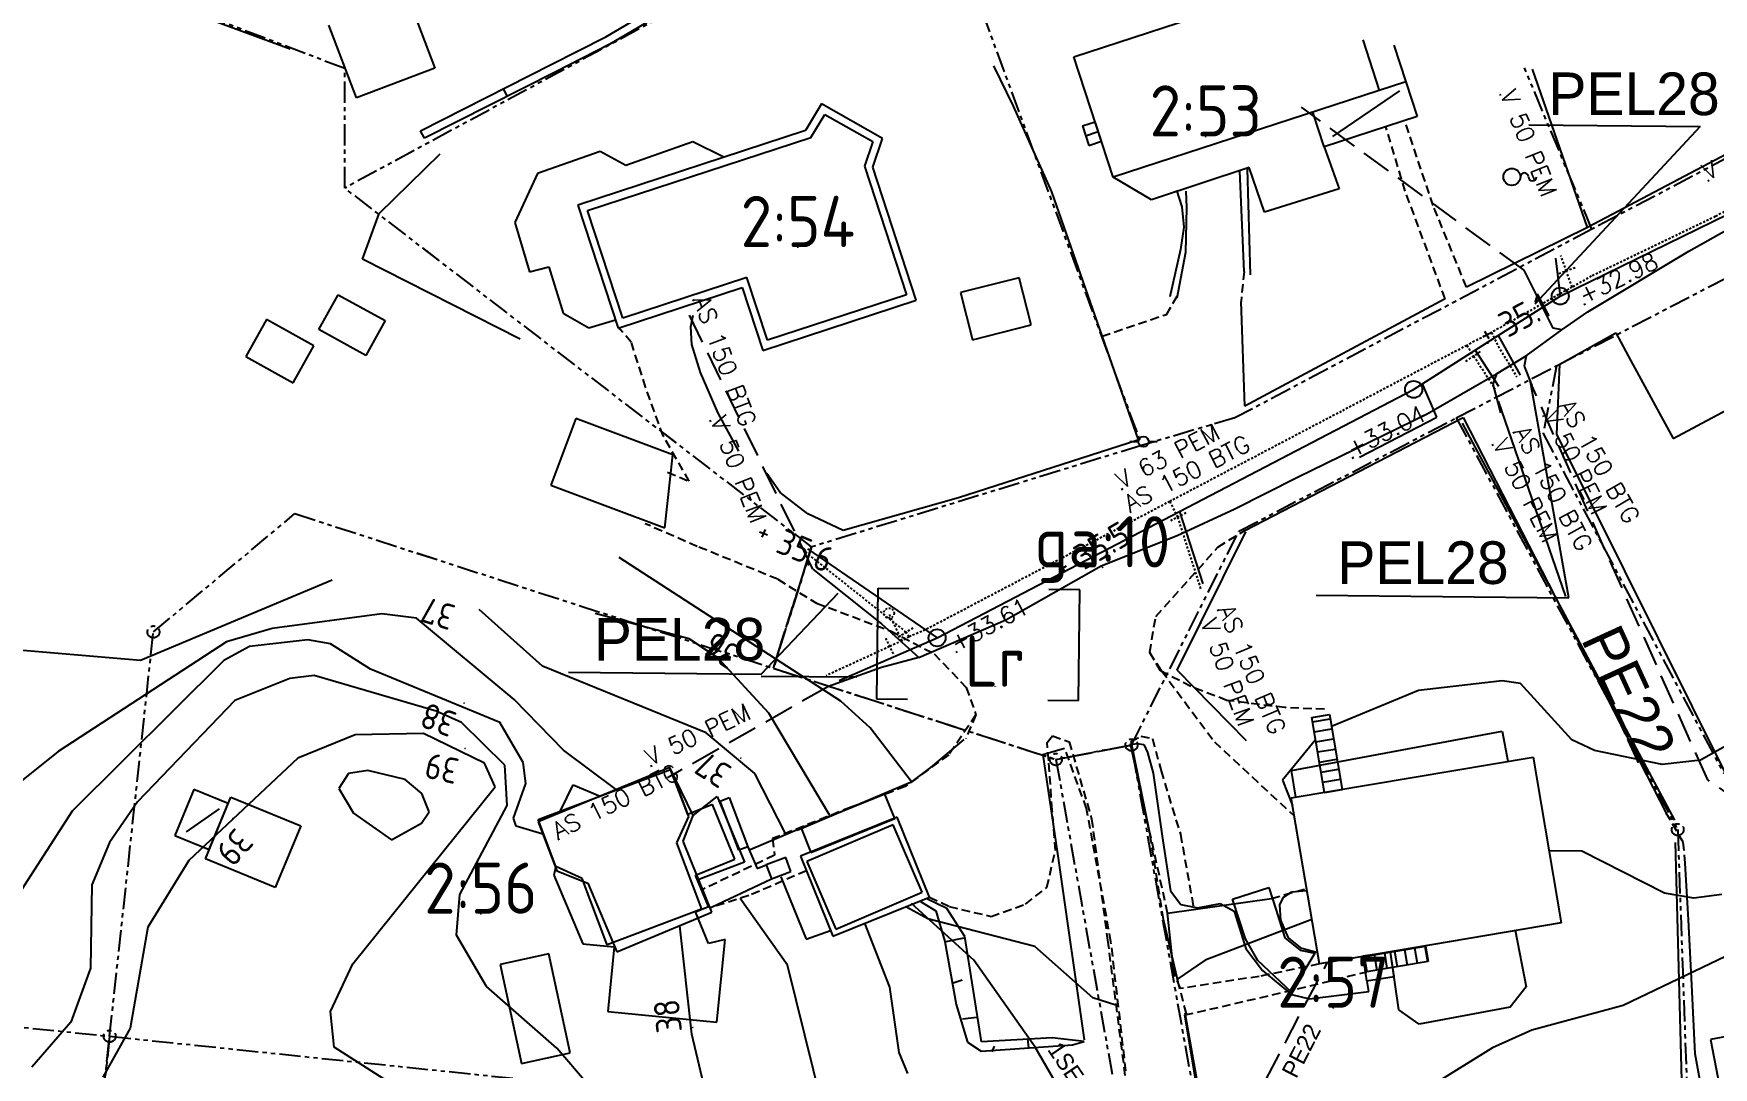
# Model space of a CAD drawing. Header units: metres. Extents: x 139929 to 143267, y 6401995 to 6404511.
# Drawn here: x 140304.7 to 140403.1, y 6402434.3 to 6402494.9 of the extents above; entities that cross this region are included whole.
import ezdxf
from ezdxf.enums import TextEntityAlignment as Align

# ---------------------------------------------------------------- set-up
doc = ezdxf.new("R2010")
doc.units = ezdxf.units.M
for name, pattern in [('DASHED', [0.75, 0.5, -0.25]), ('DASHED2', [3, 2, -1]), ('DGN Style 3', [2.464518, 1.76037, -0.704148]), ('HAECK', [0]), ('HIDDEN2', [0.1875, 0.125, -0.0625]), ('PHANTOM', [2.5, 1.25, -0.25, 0.25, -0.25, 0.25, -0.25])]:
    doc.linetypes.add(name, pattern=pattern)
doc.layers.add('FAS_HAKPARENTES', color=250, linetype='Continuous', lineweight=18)
doc.layers.add('LM_GRÄNSPUNKT_TEXT_NY', color=94, linetype='Continuous', lineweight=25)
for name, color, linetype in [('M-BEF-BELYSNINGSSTOLPE', 4, 'Continuous'), ('M-BEF-BYGGNAD', 3, 'Continuous'), ('M-BEF-EL', 4, 'ELLEDNING'), ('M-BEF-EL-TEXT', 1, 'Continuous'), ('M-BEF-HÄCK', 7, 'Continuous'), ('M-BEF-KÄLLA', 7, 'Continuous'), ('M-BEF-MUR', 4, 'Continuous'), ('M-BEF-NIVÅ', 4, 'Continuous'), ('M-BEF-NIVÅKURVA-PRIMÄR-0.5M', 12, 'Continuous'), ('M-BEF-NIVÅKURVA-PRIMÄR-1.0M', 12, 'Continuous'), ('M-BEF-SLÄNT', 4, 'Continuous'), ('M-BEF-STAKET', 4, 'STAKET'), ('M-BEF-TELE', 4, 'TELELEDNING'), ('M-BEF-TELE-INFO', 4, 'Continuous'), ('M-BEF-TELE-TEXT', 1, 'Continuous'), ('M-BEF-TRAPPA', 4, 'Continuous'), ('M-BEF-VA-INFO', 4, 'Continuous'), ('M-BEF-VA-S', 4, 'Continuous'), ('M-BEF-VA-TEXT', 1, 'Continuous'), ('M-BEF-VA-V', 4, 'HIDDEN2'), ('M-BEF-VÄGKANT', 1, 'DASHED'), ('M-BEF-VÄGKANTSTÖD', 1, 'Continuous'), ('M-FASTIGHETSBETECKNING', 3, 'Continuous'), ('M-GR-FASTIGHETSGRÄNS', 3, 'PHANTOM'), ('M-GR-RÄTTIGHETSGRÄNS', 3, 'DASHED')]:
    doc.layers.add(name, color=color, linetype=linetype)
doc.styles.add('ISO', font='iso.shx', dxfattribs={"height": 2.5})
doc.styles.add('ITALICC', font='italicc', dxfattribs={"oblique": 10})
doc.styles.add('ROMANS', font='romans')
doc.styles.add('Style-font38', font='font38.shx')
doc.linetypes.add('ELLEDNING', pattern='A,3,-0.5,["E",Standard,S=0.5,R=0,X=0,Y=-0.25],-0.5', length=4)
doc.linetypes.add('STAKET', pattern='A,7,[134,morastr.shx,S=0.8,R=0,X=0,Y=0],0.6,[134,morastr.shx,S=0.8,R=0,X=0,Y=0],1', length=8.6)
doc.linetypes.add('TELELEDNING', pattern='A,3,-0.5,["T",Standard,S=0.5,R=0,X=0,Y=-0.25],-0.5', length=4)

# ---------------------------------------------------------------- blocks, each defined once
blk = doc.blocks.new('osynlig cirkel')
blk.add_circle((0, 0), 0.005)
blk = doc.blocks.new('OSYNLIG')
blk.add_blockref('osynlig cirkel', (0, 0))
blk = doc.blocks.new('PRI_L_ALLM')
for points in [[(-0.3, 0, 0), (-0.8, 0, 0)], [(0.8, 0, 0), (0.3, 0, 0)]]:
    blk.add_polyline3d(points)
blk.add_circle((0, 0), 0.3)
blk = doc.blocks.new('PRI_NIVÅ_HÖJDPUNKT_ISM')
at = {"color": 7}
for p, q in [((-0.25, 0), (0.25, 0)), ((0, 0.25), (0, -0.25))]:
    blk.add_line(p, q, dxfattribs=at)
blk = doc.blocks.new('PRI_V_KÄLLA')
blk.add_circle((0, 0), 0.5)
for centre, start, end in [((0.733333, 0), 0, 179.999991), ((1.2, 0), 179.999991, 359.999955)]:
    blk.add_arc(centre, 0.233333, start, end)
blk = doc.blocks.new('BRUNN')
blk.add_circle((0, 0), 0.5)
blk = doc.blocks.new('VENTIL')
blk.add_line((0, -0.55), (0, 0.55))
blk = doc.blocks.new('LIGGARPUNKT')
blk.add_circle((0, 0), 0.35)
at = {"layer": 'LM_GRÄNSPUNKT_TEXT_NY', "style": 'ITALICC', "oblique": 10}
blk.add_attdef('PUNKTBETECKNING', (0.5, -0.35), '', height=0.7, dxfattribs=at)
blk = doc.blocks.new('PRI_V_POLLARE')
blk.add_circle((0, 0), 0.2)
blk = doc.blocks.new('PRI_NIVÅ_HÖJDPKT')
at = {"color": 0, "linetype": 'Continuous', "lineweight": -3}
blk.add_circle((183, 184), 0.0005, dxfattribs=at)

msp = doc.modelspace()

# ---------------------------------------------------------------- linework, layer by layer
at = {"layer": 'FAS_HAKPARENTES', "lineweight": -3}
for p, q in [((140354.071, 6402455.889), (140354.138, 6402462.388)), ((140354.138, 6402462.388), (140355.938, 6402462.369)), ((140365.951, 6402462.303), (140364.151, 6402462.321)), ((140365.884, 6402455.803), (140365.951, 6402462.303)), ((140355.871, 6402455.87), (140354.071, 6402455.889)), ((140364.085, 6402455.822), (140365.884, 6402455.803))]:
    msp.add_line(p, q, dxfattribs=at)
at = {"layer": 'FAS_HAKPARENTES', "color": 1, "linetype": 'Continuous', "lineweight": -3}
for p, q in [((140354.071, 6402455.889), (140354.138, 6402462.388)), ((140365.884, 6402455.803), (140365.951, 6402462.303)), ((140355.871, 6402455.87), (140354.071, 6402455.889)), ((140364.085, 6402455.822), (140365.884, 6402455.803))]:
    msp.add_line(p, q, dxfattribs=at)
at = {"layer": 'M-BEF-BYGGNAD'}
for p, q in [((140326.559, 6402497.152), (140328.175, 6402492.882)), ((140365.611, 6402493.546), (140373.46, 6402496.102)), ((140323.574, 6402491.14), (140321.956, 6402495.41)), ((140382.534, 6402494.538), (140383.501, 6402491.569)), ((140384.357, 6402494.223), (140385.056, 6402492.076)), ((140328.175, 6402492.882), (140323.574, 6402491.14)), ((140367.91, 6402486.49), (140365.611, 6402493.546)), ((140385.056, 6402492.076), (140383.501, 6402491.569)), ((140385.056, 6402492.076), (140385.72, 6402490.04)), ((140383.501, 6402491.569), (140367.91, 6402486.49)), ((140384.686, 6402491.555), (140380.757, 6402488.876)), ((140350.833, 6402490.781), (140349.878, 6402489.221)), ((140350.199, 6402488.815), (140351.025, 6402490.166)), ((140354.398, 6402488.755), (140350.833, 6402490.781)), ((140351.025, 6402490.166), (140353.825, 6402488.575)), ((140380.272, 6402488.265), (140379.608, 6402490.301)), ((140385.72, 6402490.04), (140380.272, 6402488.265)), ((140349.878, 6402489.221), (140336.548, 6402484.858)), ((140337.853, 6402488.001), (140334.187, 6402486.696)), ((140337.118, 6402484.534), (140350.199, 6402488.815)), ((140339.365, 6402487.166), (140337.853, 6402488.001)), ((140343.291, 6402488.568), (140339.365, 6402487.166)), ((140345.109, 6402487.66), (140343.291, 6402488.568)), ((140353.825, 6402488.575), (140353.339, 6402487.141)), ((140353.826, 6402487.068), (140354.398, 6402488.755)), ((140380.272, 6402488.265), (140381.157, 6402485.81)), ((140353.339, 6402487.141), (140355.807, 6402479.6)), ((140356.376, 6402479.276), (140353.826, 6402487.068)), ((140375.887, 6402487.066), (140370.161, 6402485.154)), ((140376.777, 6402484.441), (140375.887, 6402487.066)), ((140334.187, 6402486.696), (140332.852, 6402483.826)), ((140370.161, 6402485.154), (140367.91, 6402486.49)), ((140381.157, 6402485.81), (140376.777, 6402484.441)), ((140336.548, 6402484.858), (140338.913, 6402477.633)), ((140339.181, 6402478.231), (140337.118, 6402484.534)), ((140332.852, 6402483.826), (140333.722, 6402480.947)), ((140333.722, 6402480.947), (140334.843, 6402481.239)), ((140334.843, 6402481.239), (140335.686, 6402478.525)), ((140338.913, 6402477.633), (140346.185, 6402480.013)), ((140346.453, 6402480.611), (140339.181, 6402478.231)), ((140346.185, 6402480.013), (140347.39, 6402476.335)), ((140347.657, 6402476.933), (140346.453, 6402480.611)), ((140362.406, 6402480.597), (140358.965, 6402479.72)), ((140363.11, 6402477.837), (140362.406, 6402480.597)), ((140321.379, 6402477.554), (140322.507, 6402479.602)), ((140322.507, 6402479.602), (140325.262, 6402478.085)), ((140347.39, 6402476.335), (140356.376, 6402479.276)), ((140355.807, 6402479.6), (140347.657, 6402476.933)), ((140358.965, 6402479.72), (140359.668, 6402476.96)), ((140318.3, 6402478.142), (140317.097, 6402475.985)), ((140321.078, 6402476.594), (140318.3, 6402478.142)), ((140325.262, 6402478.085), (140324.135, 6402476.037)), ((140335.686, 6402478.525), (140337.2, 6402477.656)), ((140337.2, 6402477.656), (140338.754, 6402478.121)), ((140324.135, 6402476.037), (140321.379, 6402477.554)), ((140359.668, 6402476.96), (140363.11, 6402477.837)), ((140319.875, 6402474.436), (140321.078, 6402476.594)), ((140317.097, 6402475.985), (140319.875, 6402474.436)), ((140336.423, 6402472.349), (140334.958, 6402468.438)), ((140342.105, 6402470.222), (140336.423, 6402472.349)), ((140341.64, 6402465.937), (140342.105, 6402470.222)), ((140334.958, 6402468.438), (140341.64, 6402465.937)), ((140378.355, 6402451.714), (140390.694, 6402454.009)), ((140390.694, 6402454.009), (140391.039, 6402452.247)), ((140378.342, 6402450.095), (140392.519, 6402452.498)), ((140378.342, 6402450.095), (140392.519, 6402452.498)), ((140392.519, 6402452.498), (140394.168, 6402442.768)), ((140392.519, 6402452.498), (140394.168, 6402442.768)), ((140341.931, 6402451.878), (140334.216, 6402448.696)), ((140341.931, 6402451.878), (140334.216, 6402448.696)), ((140334.222, 6402448.838), (140341.983, 6402451.77)), ((140343.307, 6402449.077), (140341.931, 6402451.878)), ((140343.307, 6402449.077), (140341.931, 6402451.878)), ((140342.984, 6402449.124), (140341.983, 6402451.77)), ((140341.983, 6402451.77), (140343.027, 6402449.012)), ((140378.62, 6402450.142), (140378.355, 6402451.714)), ((140314.058, 6402450.594), (140312.944, 6402447.899)), ((140316.068, 6402449.764), (140314.058, 6402450.594)), ((140335.532, 6402449.333), (140336.266, 6402450.876)), ((140336.266, 6402450.876), (140337.85, 6402450.209)), ((140314.735, 6402446.537), (140316.227, 6402450.149)), ((140314.955, 6402447.069), (140316.068, 6402449.764)), ((140316.227, 6402450.149), (140320.317, 6402448.46)), ((140344.435, 6402449.717), (140342.984, 6402449.124)), ((140343.307, 6402449.077), (140344.71, 6402450.174)), ((140343.307, 6402449.077), (140344.71, 6402450.174)), ((140345.747, 6402446.504), (140344.435, 6402449.717)), ((140344.71, 6402450.174), (140346.315, 6402446.334)), ((140344.71, 6402450.174), (140346.315, 6402446.334)), ((140379.992, 6402440.365), (140378.342, 6402450.095)), ((140379.992, 6402440.365), (140378.342, 6402450.095)), ((140313.629, 6402448.11), (140315.56, 6402449.452)), ((140334.216, 6402448.696), (140335.32, 6402445.826)), ((140334.216, 6402448.696), (140335.32, 6402445.826)), ((140335.26, 6402446.08), (140334.222, 6402448.838)), ((140343.027, 6402449.012), (140342.327, 6402447.462)), ((140342.728, 6402447.558), (140343.307, 6402449.077)), ((140342.728, 6402447.558), (140343.307, 6402449.077)), ((140355.252, 6402448.976), (140349.589, 6402446.688)), ((140355.252, 6402448.976), (140349.589, 6402446.688)), ((140355.031, 6402448.525), (140349.973, 6402446.368)), ((140356.719, 6402444.57), (140355.031, 6402448.525)), ((140357.149, 6402444.281), (140355.252, 6402448.976)), ((140357.149, 6402444.281), (140355.252, 6402448.976)), ((140312.944, 6402447.899), (140314.955, 6402447.069)), ((140320.317, 6402448.46), (140318.825, 6402444.848)), ((140344.4, 6402443.393), (140342.728, 6402447.558)), ((140344.4, 6402443.393), (140342.728, 6402447.558)), ((140318.825, 6402444.848), (140314.735, 6402446.537)), ((140342.327, 6402447.462), (140343.795, 6402443.584)), ((140349.589, 6402446.688), (140351.486, 6402441.993)), ((140349.589, 6402446.688), (140351.486, 6402441.993)), ((140335.26, 6402446.08), (140335.133, 6402445.578)), ((140335.133, 6402445.578), (140336.836, 6402441.549)), ((140336.81, 6402445.38), (140335.26, 6402446.08)), ((140335.32, 6402445.826), (140337.137, 6402445.099)), ((140335.32, 6402445.826), (140337.137, 6402445.099)), ((140343.451, 6402445.566), (140345.747, 6402446.504)), ((140344.2, 6402443.734), (140343.451, 6402445.566)), ((140346.315, 6402446.334), (140343.629, 6402445.315)), ((140346.315, 6402446.334), (140343.629, 6402445.315)), ((140349.973, 6402446.368), (140351.661, 6402442.411)), ((140338.274, 6402441.496), (140336.81, 6402445.38)), ((140337.137, 6402445.099), (140338.84, 6402441.07)), ((140337.137, 6402445.099), (140338.84, 6402441.07)), ((140351.661, 6402442.411), (140356.719, 6402444.57)), ((140343.795, 6402443.584), (140338.274, 6402441.496)), ((140343.441, 6402443.423), (140344.2, 6402443.734)), ((140351.486, 6402441.993), (140357.149, 6402444.281)), ((140351.486, 6402441.993), (140357.149, 6402444.281)), ((140338.84, 6402441.07), (140344.4, 6402443.393)), ((140338.84, 6402441.07), (140344.4, 6402443.393)), ((140344.202, 6402441.561), (140343.441, 6402443.423)), ((140394.168, 6402442.768), (140379.992, 6402440.365)), ((140394.168, 6402442.768), (140379.992, 6402440.365)), ((140345.181, 6402441.792), (140344.202, 6402441.561)), ((140344.698, 6402436.946), (140345.181, 6402441.792)), ((140391.467, 6402442.353), (140392.118, 6402439.033)), ((140334.843, 6402440.963), (140331.99, 6402440.341)), ((140336.108, 6402435.156), (140334.843, 6402440.963)), ((140336.836, 6402441.549), (140338.687, 6402441.365)), ((140338.687, 6402441.365), (140338.31, 6402437.583)), ((140384.657, 6402437.671), (140384.167, 6402441.064)), ((140331.99, 6402440.341), (140333.255, 6402434.534)), ((140392.118, 6402439.033), (140391.164, 6402437.838)), ((140391.164, 6402437.838), (140385.845, 6402436.831)), ((140338.31, 6402437.583), (140344.698, 6402436.946)), ((140385.845, 6402436.831), (140384.657, 6402437.671)), ((140410.198, 6402437.343), (140402.913, 6402435.936)), ((140402.913, 6402435.936), (140404.461, 6402427.92)), ((140333.255, 6402434.534), (140336.108, 6402435.156))]:
    msp.add_line(p, q, dxfattribs=at)
at = {"layer": 'M-BEF-EL', "flags": 128}
msp.add_lwpolyline([(140371.094, 6402427.868), (140371.18, 6402428.071), (140370.813, 6402428.656), (140369.846, 6402428.302), (140369.262, 6402427.778), (140368.397, 6402428.112), (140367.95, 6402428.462), (140367.235, 6402429.492), (140366.864, 6402430.486), (140366.059, 6402431.734), (140365.144, 6402432.388), (140363.341, 6402435.485), (140359.754, 6402440.596), (140356.09, 6402443.915)], dxfattribs=at)
at = {"layer": 'M-BEF-HÄCK', "lineweight": -3}
for p, q in [((140362.075, 6402490.649), (140360.912, 6402493.023)), ((140395.703, 6402483.532), (140392.481, 6402492.823)), ((140364.32, 6402485.631), (140362.075, 6402490.649)), ((140408.137, 6402490.123), (140395.703, 6402483.532)), ((140375.961, 6402480.759), (140375.791, 6402486.984)), ((140369.39, 6402471.086), (140364.32, 6402485.631)), ((140371.621, 6402485.736), (140371.94, 6402484.745)), ((140371.94, 6402484.745), (140372.044, 6402483.566)), ((140372.044, 6402483.566), (140371.862, 6402482.245)), ((140395.703, 6402483.532), (140388.612, 6402480.048)), ((140371.862, 6402482.245), (140371.229, 6402479.466)), ((140387.359, 6402479.355), (140375.629, 6402473.075)), ((140375.627, 6402465.781), (140388.424, 6402472.409)), ((140388.424, 6402472.409), (140400.32, 6402449.213)), ((140369.366, 6402471.078), (140358.854, 6402467.694)), ((140348.405, 6402467.996), (140347.629, 6402469.111)), ((140350.019, 6402466.758), (140348.405, 6402467.996)), ((140358.854, 6402467.694), (140352.086, 6402465.782)), ((140352.086, 6402465.782), (140350.019, 6402466.758)), ((140371.66, 6402457.59), (140375.693, 6402465.704)), ((140370.062, 6402448.011), (140368.924, 6402453.261)), ((140400.842, 6402447.492), (140401.423, 6402425.888)), ((140371.806, 6402438.959), (140370.863, 6402442.976)), ((140373.341, 6402430.656), (140372.126, 6402437.472))]:
    msp.add_line(p, q, dxfattribs=at)
at = {"layer": 'M-BEF-HÄCK', "color": 1, "linetype": 'HAECK', "lineweight": -3}
for p, q in [((140388.366, 6402472.078), (140400.797, 6402448.79)), ((140371.66, 6402457.59), (140375.693, 6402465.704)), ((140375.722, 6402453.441), (140371.66, 6402457.59)), ((140370.03, 6402448.238), (140368.967, 6402453.403)), ((140400.842, 6402447.492), (140401.423, 6402425.888)), ((140371.103, 6402443.346), (140377.196, 6402444.211)), ((140371.469, 6402439.888), (140371.103, 6402443.346)), ((140373.056, 6402431.731), (140372.117, 6402437.373))]:
    msp.add_line(p, q, dxfattribs=at)
at = {"layer": 'M-BEF-MUR', "lineweight": -3}
for p, q in [((140338.192, 6402494.717), (140342.542, 6402497.288)), ((140342.769, 6402496.841), (140338.433, 6402494.278)), ((140334.995, 6402493.087), (140338.192, 6402494.717)), ((140338.433, 6402494.278), (140335.222, 6402492.641)), ((140327.335, 6402489.215), (140334.995, 6402493.087)), ((140335.222, 6402492.641), (140327.561, 6402488.769)), ((140332.428, 6402491.229), (140332.203, 6402491.675)), ((140327.561, 6402488.769), (140327.335, 6402489.215)), ((140324.911, 6402484.354), (140328.482, 6402487.864)), ((140375.583, 6402480.968), (140375.343, 6402486.85)), ((140372.179, 6402485.671), (140372.201, 6402484.721)), ((140323.94, 6402481.692), (140324.911, 6402484.354)), ((140372.201, 6402484.721), (140372.142, 6402482.073)), ((140372.142, 6402482.073), (140371.647, 6402479.398)), ((140333.166, 6402476.995), (140323.94, 6402481.692)), ((140343.166, 6402477.707), (140343.31, 6402478.408)), ((140343.237, 6402476.688), (140343.166, 6402477.707)), ((140343.738, 6402475.034), (140343.237, 6402476.688)), ((140344.766, 6402472.649), (140343.738, 6402475.034)), ((140345.976, 6402470.418), (140344.766, 6402472.649)), ((140359.173, 6402453.529), (140357.215, 6402451.887)), ((140365.061, 6402453.006), (140363.792, 6402452.617)), ((140363.792, 6402452.617), (140364.702, 6402446.421)), ((140368.898, 6402453.223), (140369.321, 6402453.283)), ((140369.321, 6402453.283), (140369.718, 6402453.224)), ((140369.718, 6402453.224), (140369.917, 6402452.754)), ((140369.917, 6402452.754), (140370.262, 6402451.549)), ((140357.215, 6402451.887), (140356.046, 6402450.995)), ((140370.262, 6402451.549), (140370.785, 6402447.863)), ((140356.046, 6402450.995), (140349.396, 6402448.191)), ((140370.785, 6402447.863), (140371.273, 6402444.655)), ((140346.504, 6402447.232), (140347.048, 6402445.964)), ((140347.048, 6402445.964), (140347.585, 6402446.173)), ((140364.702, 6402446.421), (140366.205, 6402435.913)), ((140347.897, 6402445.33), (140344.385, 6402443.679)), ((140348.45, 6402445.482), (140349.934, 6402441.826)), ((140371.273, 6402444.655), (140371.872, 6402443.848)), ((140377.888, 6402444.286), (140378.371, 6402444.59)), ((140378.371, 6402444.59), (140379.247, 6402444.665)), ((140371.872, 6402443.848), (140372.877, 6402443.663)), ((140372.877, 6402443.663), (140374.187, 6402443.911)), ((140374.187, 6402443.911), (140375, 6402443.451)), ((140377.677, 6402443.832), (140377.888, 6402444.286)), ((140377.742, 6402442.927), (140377.677, 6402443.832)), ((140375, 6402443.451), (140375.694, 6402441.276)), ((140378.193, 6402441.888), (140377.742, 6402442.927)), ((140349.934, 6402441.826), (140351.344, 6402442.323)), ((140378.969, 6402441.281), (140378.193, 6402441.888)), ((140375.694, 6402441.276), (140376.662, 6402439.983)), ((140379.846, 6402441.038), (140378.969, 6402441.281)), ((140376.662, 6402439.983), (140378.368, 6402438.58))]:
    msp.add_line(p, q, dxfattribs=at)
at = {"layer": 'M-BEF-NIVÅKURVA-PRIMÄR-0.5M', "linetype": 'Continuous', "lineweight": -3}
for p, q in [((140325.056, 6402460.899, 37.5), (140318.632, 6402460.03, 37.5)), ((140327.102, 6402460.638, 37.5), (140325.056, 6402460.899, 37.5)), ((140332.818, 6402455.868, 37.5), (140327.102, 6402460.638, 37.5)), ((140343.076, 6402459.432, 36.5), (140337.574, 6402460.915, 36.5)), ((140318.632, 6402460.03, 37.5), (140315.974, 6402459.251, 37.5)), ((140344.747, 6402458.32, 36.5), (140343.076, 6402459.432, 36.5)), ((140315.974, 6402459.251, 37.5), (140306.104, 6402452.816, 37.5)), ((140347.733, 6402455.076, 36.5), (140344.747, 6402458.32, 36.5)), ((140319.681, 6402457.109, 38.5), (140316.46, 6402455.816, 38.5)), ((140321.1, 6402457.28, 38.5), (140319.681, 6402457.109, 38.5)), ((140328.248, 6402455.181, 38.5), (140321.1, 6402457.28, 38.5)), ((140316.46, 6402455.816, 38.5), (140310.749, 6402449.871, 38.5)), ((140335.717, 6402452.892, 37.5), (140332.818, 6402455.868, 37.5)), ((140329.738, 6402454.515, 38.5), (140328.248, 6402455.181, 38.5)), ((140332.269, 6402452.015, 38.5), (140329.738, 6402454.515, 38.5)), ((140351.322, 6402449.061, 36.5), (140347.733, 6402455.076, 36.5)), ((140306.104, 6402452.816, 37.5), (140300.161, 6402448.083, 37.5)), ((140338.797, 6402450.585, 37.5), (140335.717, 6402452.892, 37.5)), ((140323.122, 6402451.531, 39.5), (140322.555, 6402450.66, 39.5)), ((140324.25, 6402451.697, 39.5), (140323.122, 6402451.531, 39.5)), ((140326.428, 6402451.18, 39.5), (140324.25, 6402451.697, 39.5)), ((140332.412, 6402449.651, 38.5), (140332.269, 6402452.015, 38.5)), ((140322.555, 6402450.66, 39.5), (140323.413, 6402449.208, 39.5)), ((140327.406, 6402450.363, 39.5), (140326.428, 6402451.18, 39.5)), ((140310.749, 6402449.871, 38.5), (140309.119, 6402447.482, 38.5)), ((140327.84, 6402449.279, 39.5), (140327.406, 6402450.363, 39.5)), ((140329.643, 6402444.436, 38.5), (140332.412, 6402449.651, 38.5)), ((140323.413, 6402449.208, 39.5), (140325.637, 6402447.648, 39.5)), ((140325.637, 6402447.648, 39.5), (140327.381, 6402448.618, 39.5)), ((140327.381, 6402448.618, 39.5), (140327.84, 6402449.279, 39.5)), ((140309.119, 6402447.482, 38.5), (140308.075, 6402445.01, 38.5)), ((140395.37, 6402446.98, 36.5), (140393.45, 6402447.003, 36.5)), ((140400.216, 6402444.525, 36.5), (140395.37, 6402446.98, 36.5)), ((140308.075, 6402445.01, 38.5), (140307.994, 6402440.125, 38.5)), ((140329.431, 6402442.062, 38.5), (140329.643, 6402444.436, 38.5)), ((140348.829, 6402440.296, 37.5), (140346.052, 6402444.209, 37.5)), ((140357.055, 6402443.004, 36.5), (140355.769, 6402443.723, 36.5)), ((140401.942, 6402444.215, 36.5), (140400.216, 6402444.525, 36.5)), ((140403.58, 6402444.435, 36.5), (140401.942, 6402444.215, 36.5)), ((140363.329, 6402441.385, 36.5), (140357.055, 6402443.004, 36.5)), ((140379.551, 6402442.965, 36.5), (140373.304, 6402440.591, 36.5)), ((140331.206, 6402439.045, 38.5), (140329.431, 6402442.062, 38.5)), ((140366.724, 6402438.37, 36.5), (140363.329, 6402441.385, 36.5)), ((140307.994, 6402440.125, 38.5), (140306.842, 6402436.962, 38.5)), ((140350.915, 6402431.887, 37.5), (140348.829, 6402440.296, 37.5)), ((140373.304, 6402440.591, 36.5), (140371.639, 6402439.461, 36.5)), ((140335.315, 6402435.428, 38.5), (140331.206, 6402439.045, 38.5)), ((140368.075, 6402437.948, 36.5), (140366.724, 6402438.37, 36.5)), ((140306.842, 6402436.962, 38.5), (140304.568, 6402434.319, 38.5)), ((140337.06, 6402433.391, 38.5), (140335.315, 6402435.428, 38.5))]:
    msp.add_line(p, q, dxfattribs=at)
at = {"layer": 'M-BEF-NIVÅKURVA-PRIMÄR-1.0M', "linetype": 'Continuous', "lineweight": -3}
for p, q in [((140351.961, 6402455.763, 36), (140338.972, 6402464.195, 36)), ((140322.152, 6402462.859, 37), (140310.928, 6402458.147, 37)), ((140334.472, 6402457.815, 37), (140330.766, 6402461.142, 37)), ((140320.728, 6402459.37, 38), (140317.316, 6402458.971, 38)), ((140322.053, 6402459.135, 38), (140320.728, 6402459.37, 38)), ((140310.928, 6402458.147, 37), (140303.574, 6402458.778, 37)), ((140317.316, 6402458.971, 38), (140315.813, 6402458.164, 38)), ((140324.404, 6402457.649, 38), (140322.053, 6402459.135, 38)), ((140315.813, 6402458.164, 38), (140306.925, 6402449.318, 38)), ((140331.975, 6402454.523, 38), (140324.404, 6402457.649, 38)), ((140344.059, 6402453.916, 37), (140334.472, 6402457.815, 37)), ((140385.795, 6402456.399, 36), (140380.699, 6402454.278, 36)), ((140390.701, 6402456.96, 36), (140385.795, 6402456.399, 36)), ((140391.776, 6402456.813, 36), (140390.701, 6402456.96, 36)), ((140394.785, 6402453.512, 36), (140391.776, 6402456.813, 36)), ((140353.67, 6402454.208, 36), (140351.961, 6402455.763, 36)), ((140408.36, 6402455.719, 36), (140402.32, 6402452.307, 36)), ((140333.337, 6402452.178, 38), (140331.975, 6402454.523, 38)), ((140323.512, 6402453.807, 39), (140320.153, 6402452.422, 39)), ((140327.506, 6402453.876, 39), (140323.512, 6402453.807, 39)), ((140331.079, 6402452.137, 39), (140327.506, 6402453.876, 39)), ((140346.923, 6402451.528, 37), (140344.059, 6402453.916, 37)), ((140356.097, 6402451.033, 36), (140353.67, 6402454.208, 36)), ((140379.772, 6402453.501, 36), (140377.837, 6402451.149, 36)), ((140396.104, 6402452.877, 36), (140394.785, 6402453.512, 36)), ((140400.083, 6402452.056, 36), (140396.104, 6402452.877, 36)), ((140320.153, 6402452.422, 39), (140313.754, 6402446.432, 39)), ((140331.705, 6402450.75, 39), (140331.079, 6402452.137, 39)), ((140333.51, 6402450.953, 38), (140333.337, 6402452.178, 38)), ((140348.716, 6402448.016, 37), (140346.923, 6402451.528, 37)), ((140402.32, 6402452.307, 36), (140400.083, 6402452.056, 36)), ((140323.368, 6402440.375, 39), (140331.705, 6402450.75, 39)), ((140332.783, 6402448.909, 38), (140333.51, 6402450.953, 38)), ((140377.837, 6402451.149, 36), (140378.417, 6402449.649, 36)), ((140306.925, 6402449.318, 38), (140301.927, 6402441.578, 38)), ((140332.937, 6402448.45, 38), (140332.783, 6402448.909, 38)), ((140334.493, 6402447.974, 38), (140332.937, 6402448.45, 38)), ((140313.754, 6402446.432, 39), (140311.358, 6402442.519, 39)), ((140343.232, 6402436.251, 38), (140342.523, 6402442.61, 38)), ((140354.819, 6402439.004, 37), (140353.367, 6402442.753, 37)), ((140311.358, 6402442.519, 39), (140310.324, 6402436.603, 39)), ((140404.267, 6402441.036, 37), (140397.794, 6402437.921, 37)), ((140322.055, 6402437.584, 39), (140323.368, 6402440.375, 39)), ((140355.382, 6402435.175, 37), (140354.819, 6402439.004, 37)), ((140397.794, 6402437.921, 37), (140392.438, 6402436.484, 37)), ((140322.282, 6402435.483, 39), (140322.055, 6402437.584, 39)), ((140310.324, 6402436.603, 39), (140308.716, 6402433.727, 39)), ((140344.091, 6402432.623, 38), (140343.232, 6402436.251, 38)), ((140392.438, 6402436.484, 37), (140390.133, 6402435.44, 37)), ((140329.197, 6402431.075, 39), (140322.282, 6402435.483, 39)), ((140355.887, 6402433.937, 37), (140355.382, 6402435.175, 37)), ((140390.133, 6402435.44, 37), (140384.947, 6402432.228, 37))]:
    msp.add_line(p, q, dxfattribs=at)
at = {"layer": 'M-BEF-SLÄNT', "lineweight": -3}
for p, q in [((140356.625, 6402444.022), (140357.523, 6402443.471)), ((140358.16, 6402443.613), (140356.996, 6402444.192)), ((140359.213, 6402441.977), (140358.16, 6402443.613)), ((140357.523, 6402443.471), (140358.042, 6402441.68)), ((140358.04, 6402441.669), (140359.186, 6402441.893)), ((140358.042, 6402441.68), (140358.723, 6402437.997)), ((140360.206, 6402435.798), (140359.213, 6402441.977)), ((140358.543, 6402439.258), (140359.075, 6402439.444)), ((140358.723, 6402437.997), (140359.385, 6402435.774)), ((140359.092, 6402437.151), (140359.921, 6402437.241)), ((140359.385, 6402435.774), (140360.173, 6402435.255)), ((140364.347, 6402436.042), (140360.206, 6402435.798)), ((140362.971, 6402435.448), (140362.91, 6402435.976)), ((140366.207, 6402435.811), (140364.347, 6402436.042)), ((140365.527, 6402435.618), (140366.207, 6402435.811)), ((140360.173, 6402435.255), (140365.527, 6402435.618)), ((140360.821, 6402435.209), (140360.96, 6402435.551))]:
    msp.add_line(p, q, dxfattribs=at)
at = {"layer": 'M-BEF-STAKET', "lineweight": -3}
for p, q in [((140319.693, 6402493.986), (140311.098, 6402497.172)), ((140375.629, 6402473.075), (140375.406, 6402479.194)), ((140394.089, 6402475.532), (140397.362, 6402477.361)), ((140397.362, 6402477.361), (140398.245, 6402475.724)), ((140393.906, 6402471.43), (140394.089, 6402475.532)), ((140398.245, 6402475.724), (140400.713, 6402471.178)), ((140400.713, 6402471.178), (140405.961, 6402473.967)), ((140403.855, 6402451.424), (140393.906, 6402471.43))]:
    msp.add_line(p, q, dxfattribs=at)
at = {"layer": 'M-BEF-TELE', "linetype": 'Continuous'}
for p, q in [((140401.644, 6402482.15), (140407.03, 6402485.179)), ((140395.731, 6402478.595), (140401.644, 6402482.15)), ((140393.7, 6402477.643), (140391.992, 6402481.032)), ((140394.191, 6402477.535), (140395.731, 6402478.595)), ((140392.112, 6402476.011), (140394.191, 6402477.535)), ((140394.191, 6402477.535), (140393.7, 6402477.643)), ((140390.377, 6402474.955), (140392.112, 6402476.011)), ((140392.112, 6402476.011), (140391.985, 6402475.408)), ((140391.985, 6402475.408), (140392.442, 6402474.271)), ((140386.305, 6402472.608), (140390.377, 6402474.955)), ((140390.377, 6402474.955), (140390.153, 6402474.346)), ((140390.153, 6402474.346), (140390.606, 6402472.674)), ((140378.681, 6402468.874), (140386.305, 6402472.608)), ((140375.032, 6402467.047), (140378.681, 6402468.874)), ((140371.655, 6402465.485), (140375.032, 6402467.047)), ((140367.205, 6402463.703), (140371.655, 6402465.485)), ((140350.315, 6402463.518), (140354.343, 6402460.307)), ((140361.615, 6402460.541), (140367.205, 6402463.703)), ((140356.532, 6402458.339), (140361.615, 6402460.541)), ((140354.343, 6402460.307), (140356.532, 6402458.339)), ((140354.348, 6402457.753), (140351.226, 6402456.638)), ((140356.532, 6402458.339), (140354.348, 6402457.753))]:
    msp.add_line(p, q, dxfattribs=at)
at = {"layer": 'M-BEF-TELE-INFO', "linetype": 'DGN Style 3'}
for p, q in [((140391.992, 6402481.032), (140378.942, 6402490.595)), ((140350.315, 6402463.518), (140342.934, 6402478.715)), ((140402.748, 6402451.155), (140392.442, 6402474.271)), ((140351.226, 6402456.638), (140341.808, 6402451.271)), ((140417.028, 6402441.257), (140402.748, 6402451.155)), ((140373.405, 6402426.99), (140380.442, 6402440.414))]:
    msp.add_line(p, q, dxfattribs=at)
at = {"layer": 'M-BEF-TELE-TEXT', "linetype": 'Continuous'}
for p, q in [((140392.263, 6402489.565), (140402.309, 6402489.461)), ((140402.309, 6402489.461), (140392.612, 6402479.053)), ((140394.604, 6402461.83), (140392.338, 6402474.601)), ((140394.442, 6402461.913), (140390.498, 6402473.364)), ((140347.297, 6402457.36), (140351.797, 6402462.112)), ((140379.813, 6402461.982), (140394.604, 6402461.83)), ((140335.996, 6402457.477), (140347.297, 6402457.36)), ((140347.296, 6402457.246), (140352.888, 6402457.189))]:
    msp.add_line(p, q, dxfattribs=at)
at = {"layer": 'M-BEF-TRAPPA', "lineweight": -3}
for p, q in [((140366.113, 6402489.491), (140366.854, 6402489.732)), ((140366.113, 6402489.491), (140366.484, 6402488.351)), ((140366.299, 6402488.92), (140367.04, 6402489.162)), ((140367.225, 6402488.592), (140366.854, 6402489.732)), ((140366.484, 6402488.351), (140367.225, 6402488.592)), ((140344.886, 6402449.918), (140345.413, 6402450.117)), ((140345.977, 6402447.033), (140344.886, 6402449.918)), ((140345.413, 6402450.117), (140346.504, 6402447.232)), ((140354.543, 6402450.312), (140349.63, 6402448.324)), ((140355.119, 6402448.89), (140354.543, 6402450.312)), ((140350.206, 6402446.902), (140355.119, 6402448.89)), ((140349.63, 6402448.324), (140350.206, 6402446.902)), ((140346.504, 6402447.232), (140345.977, 6402447.033)), ((140348.731, 6402446.599), (140347.585, 6402446.173)), ((140349.032, 6402445.789), (140348.731, 6402446.599)), ((140347.585, 6402446.173), (140347.886, 6402445.363)), ((140347.886, 6402445.363), (140349.032, 6402445.789)), ((140374.912, 6402444.163), (140377.029, 6402444.85)), ((140377.029, 6402444.85), (140377.445, 6402443.569)), ((140375.67, 6402441.829), (140374.912, 6402444.163)), ((140377.445, 6402443.569), (140377.961, 6402441.906)), ((140376.392, 6402440.563), (140375.67, 6402441.829)), ((140377.961, 6402441.906), (140378.874, 6402441.183)), ((140379.719, 6402440.989), (140378.363, 6402438.719)), ((140378.874, 6402441.183), (140379.719, 6402440.989)), ((140384.167, 6402441.064), (140382.534, 6402440.819)), ((140382.534, 6402440.819), (140382.75, 6402439.382)), ((140384.383, 6402439.627), (140384.167, 6402441.064)), ((140378.363, 6402438.719), (140376.392, 6402440.563)), ((140382.75, 6402439.382), (140384.383, 6402439.627))]:
    msp.add_line(p, q, dxfattribs=at)
at = {"layer": 'M-BEF-TRAPPA', "color": 1, "linetype": 'Continuous', "lineweight": -3}
for p, q in [((140379.552, 6402454.805), (140380.578, 6402454.987)), ((140380.294, 6402450.426), (140379.552, 6402454.805)), ((140379.592, 6402454.567), (140380.62, 6402454.741)), ((140380.578, 6402454.987), (140381.322, 6402450.601)), ((140379.692, 6402453.975), (140380.721, 6402454.15)), ((140379.792, 6402453.384), (140380.821, 6402453.558)), ((140379.893, 6402452.792), (140380.921, 6402452.967)), ((140379.993, 6402452.201), (140381.022, 6402452.375)), ((140380.093, 6402451.609), (140381.122, 6402451.784)), ((140380.194, 6402451.018), (140381.223, 6402451.192)), ((140380.294, 6402450.426), (140381.322, 6402450.601)), ((140382.618, 6402440.81), (140386.205, 6402441.418)), ((140382.618, 6402440.81), (140382.771, 6402439.903)), ((140383.209, 6402440.91), (140383.364, 6402440.003)), ((140383.801, 6402441.011), (140383.955, 6402440.104)), ((140384.392, 6402441.111), (140384.547, 6402440.203)), ((140384.984, 6402441.211), (140385.138, 6402440.303)), ((140385.575, 6402441.312), (140385.73, 6402440.404)), ((140386.167, 6402441.412), (140386.321, 6402440.504)), ((140386.205, 6402441.418), (140386.359, 6402440.511)), ((140386.359, 6402440.511), (140382.771, 6402439.903))]:
    msp.add_line(p, q, dxfattribs=at)
at = {"layer": 'M-BEF-VA-INFO'}
for p, q in [((140386.882, 6402472.428), (140386.039, 6402474.384)), ((140382.34, 6402470.083), (140386.882, 6402472.428))]:
    msp.add_line(p, q, dxfattribs=at)
at = {"layer": 'M-BEF-VA-S'}
for points in [[(140394.104, 6402479.517, 0), (140418.253, 6402491.336, 0), (140425.526, 6402494.895, 0)], [(140393.831, 6402481.74, 0), (140394.104, 6402479.517, 0)], [(140385.518, 6402474.051, 0), (140389.125, 6402476.347, 0), (140390.471, 6402477.204, 0), (140394.104, 6402479.517, 0)], [(140390.471, 6402477.204, 0), (140391.76, 6402474.892, 0)], [(140389.125, 6402476.347, 0), (140390.482, 6402474.237, 0)], [(140357.599, 6402459.483, 0), (140371.801, 6402466.894, 0), (140385.518, 6402474.051, 0)], [(140371.801, 6402466.894, 0), (140373.169, 6402462.65, 0)], [(140350.011, 6402464.701, 0), (140357.599, 6402459.483, 0)], [(140351.861, 6402456.982, 0), (140357.599, 6402459.483, 0)]]:
    msp.add_polyline3d(points, dxfattribs=at)
at = {"layer": 'M-BEF-VA-TEXT'}
for points in [[(140390.569, 6402491.361, 0), (140390.606, 6402491.269, 0)], [(140402.747, 6402486.275, 0), (140402.837, 6402486.318, 0)], [(140343.289, 6402479.316, 0), (140343.324, 6402479.223, 0)], [(140395.49, 6402479.028, 0), (140395.579, 6402479.072, 0)], [(140389.805, 6402476.78, 0), (140389.905, 6402476.779, 0)], [(140344.29, 6402472.245, 0), (140344.327, 6402472.152, 0)], [(140393.08, 6402472.521, 0), (140393.124, 6402472.431, 0)], [(140393.987, 6402473.085, 0), (140394.037, 6402472.998, 0)], [(140391.349, 6402471.556, 0), (140391.396, 6402471.468, 0)], [(140390.112, 6402470.831, 0), (140390.157, 6402470.742, 0)], [(140381.917, 6402470.026, 0), (140382.006, 6402470.071, 0)], [(140368.405, 6402468.188, 0), (140368.494, 6402468.234, 0)], [(140368.885, 6402466.846, 0), (140368.974, 6402466.892, 0)], [(140373.014, 6402460.396, 0), (140373.048, 6402460.302, 0)], [(140374.033, 6402461.144, 0), (140374.072, 6402461.052, 0)], [(140358.708, 6402458.633, 0), (140358.796, 6402458.681, 0)], [(140340.805, 6402451.965, 0), (140340.895, 6402452.008, 0)], [(140335.385, 6402447.652, 0), (140335.474, 6402447.697, 0)]]:
    msp.add_polyline3d(points, dxfattribs=at)
at = {"layer": 'M-BEF-VA-V'}
for points in [[(140425.195, 6402495.324, 0), (140418.33, 6402491.842, 0), (140415.136, 6402490.295, 0), (140403.192, 6402484.184, 0), (140395.927, 6402480.68, 0), (140394.801, 6402480.047, 0), (140390.082, 6402477.389, 0), (140388.625, 6402476.625, 0), (140381.28, 6402472.761, 0), (140371.225, 6402467.475, 0), (140356.904, 6402459.947, 0), (140355.959, 6402459.552, 0), (140355.548, 6402459.312, 0)], [(140394.801, 6402480.047, 0), (140394.466, 6402480.983, 0), (140394.136, 6402481.905, 0)], [(140390.082, 6402477.389, 0), (140390.466, 6402476.58, 0), (140391.564, 6402474.788, 0)], [(140388.625, 6402476.625, 0), (140389.032, 6402476.004, 0), (140390.276, 6402474.106, 0)], [(140371.225, 6402467.475, 0), (140371.686, 6402466.555, 0), (140373.033, 6402462.364, 0)], [(140355.959, 6402459.552, 0), (140355.793, 6402459.825, 0), (140349.867, 6402464.527, 0)], [(140355.548, 6402459.312, 0), (140354.777, 6402460.928, 0)], [(140355.548, 6402459.312, 0), (140354.814, 6402458.975, 0), (140351.095, 6402457.265, 0)]]:
    msp.add_polyline3d(points, dxfattribs=at)
at = {"layer": 'M-BEF-VÄGKANT', "lineweight": -3}
for p, q in [((140385.029, 6402485.664), (140383.883, 6402489.464)), ((140386.66, 6402484.823), (140384.988, 6402489.819)), ((140387.359, 6402479.355), (140385.029, 6402485.664)), ((140388.612, 6402480.048), (140386.66, 6402484.823)), ((140375.583, 6402480.968), (140375.406, 6402479.194)), ((140371.031, 6402478.449), (140371.67, 6402479.522)), ((140367.27, 6402477.167), (140371.031, 6402478.449)), ((140339.679, 6402476.809), (140338.917, 6402477.705)), ((140340.52, 6402474.176), (140339.679, 6402476.809)), ((140341.546, 6402471.327), (140340.52, 6402474.176)), ((140343.081, 6402468.664), (140341.546, 6402471.327)), ((140341.805, 6402469.187), (140343.081, 6402468.664)), ((140343.55, 6402464.841), (140340.503, 6402466.17)), ((140374.054, 6402464.808), (140375.627, 6402465.781)), ((140348.267, 6402462.915), (140343.55, 6402464.841)), ((140372.387, 6402462.937), (140374.054, 6402464.808)), ((140348.267, 6402462.915), (140350.524, 6402461.521)), ((140370.409, 6402460.742), (140372.387, 6402462.937)), ((140350.524, 6402461.521), (140354.87, 6402459.894)), ((140370.057, 6402458.621), (140370.409, 6402460.742)), ((140354.87, 6402459.894), (140357.422, 6402458.555)), ((140357.422, 6402458.555), (140359.309, 6402456.577)), ((140370.75, 6402457.555), (140370.057, 6402458.621)), ((140370.691, 6402457.547), (140370.057, 6402458.621)), ((140372.459, 6402456.633), (140370.691, 6402457.547)), ((140359.309, 6402456.577), (140359.873, 6402454.966)), ((140374.563, 6402455.818), (140372.459, 6402456.633)), ((140377.982, 6402455.391), (140374.563, 6402455.818)), ((140380.292, 6402455.297), (140377.982, 6402455.391)), ((140359.873, 6402454.966), (140359.274, 6402453.569)), ((140366.356, 6402449.483), (140365.091, 6402452.976)), ((140367.784, 6402441.668), (140366.356, 6402449.483)), ((140401.315, 6402447.505), (140400.32, 6402449.213)), ((140370.863, 6402442.976), (140370.062, 6402448.011)), ((140401.433, 6402446.27), (140401.315, 6402447.505)), ((140368.66, 6402434.101), (140367.784, 6402441.668)), ((140372.204, 6402437.439), (140371.806, 6402438.959))]:
    msp.add_line(p, q, dxfattribs=at)
at = {"layer": 'M-BEF-VÄGKANT'}
for p, q in [((140350.524, 6402461.521), (140354.87, 6402459.894)), ((140370.057, 6402458.621), (140370.409, 6402460.742)), ((140354.87, 6402459.894), (140357.422, 6402458.555)), ((140357.422, 6402458.555), (140359.309, 6402456.577)), ((140370.75, 6402457.555), (140370.057, 6402458.621)), ((140370.75, 6402457.555), (140373.842, 6402453.39)), ((140359.309, 6402456.577), (140359.873, 6402454.966)), ((140359.873, 6402454.966), (140358.288, 6402452.63)), ((140364.049, 6402453.355), (140364.354, 6402453.743)), ((140364.354, 6402453.743), (140365.331, 6402453.389)), ((140368.967, 6402453.403), (140369.53, 6402453.713)), ((140369.53, 6402453.713), (140370.215, 6402453.573)), ((140370.215, 6402453.573), (140370.719, 6402451.689)), ((140358.288, 6402452.63), (140355.734, 6402450.769)), ((140364.134, 6402452.279), (140364.049, 6402453.355)), ((140365.331, 6402453.389), (140366.653, 6402448.866)), ((140373.842, 6402453.39), (140378.52, 6402449.042)), ((140364.344, 6402449.384), (140364.134, 6402452.279)), ((140370.719, 6402451.689), (140371.852, 6402447.965)), ((140355.734, 6402450.769), (140352.565, 6402449.559)), ((140352.565, 6402449.559), (140347.957, 6402447.712)), ((140364.535, 6402447.014), (140364.344, 6402449.384)), ((140366.653, 6402448.866), (140367.586, 6402441.757)), ((140347.957, 6402447.712), (140348.069, 6402446.737)), ((140371.103, 6402443.346), (140370.03, 6402448.238)), ((140371.852, 6402447.965), (140372.644, 6402443.565)), ((140348.069, 6402446.737), (140343.863, 6402444.732)), ((140364.02, 6402444.844), (140364.535, 6402447.014)), ((140349.938, 6402445.824), (140346.561, 6402444.37)), ((140362.773, 6402443.87), (140364.02, 6402444.844)), ((140377.196, 6402444.211), (140379.242, 6402444.788)), ((140346.561, 6402444.37), (140344.295, 6402443.652)), ((140357.149, 6402444.281), (140358.298, 6402443.734)), ((140358.298, 6402443.734), (140360.772, 6402443.152)), ((140360.772, 6402443.152), (140362.773, 6402443.87)), ((140367.586, 6402441.757), (140368.811, 6402432.215)), ((140371.852, 6402438.929), (140371.469, 6402439.888)), ((140379.992, 6402440.365), (140376.472, 6402439.637)), ((140377.991, 6402438.726), (140382.771, 6402439.903)), ((140376.472, 6402439.637), (140371.852, 6402438.929)), ((140372.117, 6402437.373), (140377.991, 6402438.726))]:
    msp.add_line(p, q, dxfattribs=at)
at = {"layer": 'M-BEF-VÄGKANTSTÖD', "lineweight": -3}
for p, q in [((140349.63, 6402448.324), (140346.643, 6402447.062)), ((140401.611, 6402442.947), (140401.433, 6402446.27)), ((140401.812, 6402439.147), (140401.611, 6402442.947)), ((140379.417, 6402438.326), (140382.895, 6402438.758)), ((140382.895, 6402438.758), (140382.803, 6402439.332)), ((140402.011, 6402435.095), (140401.812, 6402439.147)), ((140378.368, 6402438.58), (140379.417, 6402438.326)), ((140402.598, 6402431.86), (140402.011, 6402435.095))]:
    msp.add_line(p, q, dxfattribs=at)
at = {"layer": 'M-GR-FASTIGHETSGRÄNS'}
for p, q in [((140346.746, 6402498.749), (140322.891, 6402485.854)), ((140322.903, 6402492.854), (140307.951, 6402498.548)), ((140322.903, 6402492.854), (140307.951, 6402498.548)), ((140359.367, 6402498.532), (140369.579, 6402470.764)), ((140322.891, 6402485.854), (140322.903, 6402492.854)), ((140322.891, 6402485.854), (140322.903, 6402492.854)), ((140395.961, 6402483.433), (140392.009, 6402492.904)), ((140408.491, 6402490.062), (140395.961, 6402483.433)), ((140408.491, 6402490.062), (140395.961, 6402483.433)), ((140393.889, 6402475.434), (140418.73, 6402488.297)), ((140393.889, 6402475.434), (140418.73, 6402488.297)), ((140350.247, 6402464.813), (140322.891, 6402485.854)), ((140350.245, 6402464.812), (140322.891, 6402485.854)), ((140395.961, 6402483.433), (140375.046, 6402472.378)), ((140395.961, 6402483.433), (140375.046, 6402472.378)), ((140388.017, 6402472.375), (140393.889, 6402475.434)), ((140388.017, 6402472.375), (140393.889, 6402475.434)), ((140393.889, 6402475.434), (140393.098, 6402471.462)), ((140375.046, 6402472.378), (140369.579, 6402470.764)), ((140375.046, 6402472.378), (140369.579, 6402470.764)), ((140375.278, 6402465.736), (140388.017, 6402472.375)), ((140375.278, 6402465.736), (140388.017, 6402472.375)), ((140388.017, 6402472.375), (140400.989, 6402448.241)), ((140388.017, 6402472.375), (140400.989, 6402448.241)), ((140393.098, 6402471.462), (140403.684, 6402451.544)), ((140393.098, 6402471.462), (140403.684, 6402451.544)), ((140369.579, 6402470.764), (140350.245, 6402464.812)), ((140369.579, 6402470.764), (140350.247, 6402464.813)), ((140311.683, 6402459.83), (140319.975, 6402466.764)), ((140311.683, 6402459.83), (140319.975, 6402466.764)), ((140311.683, 6402459.83), (140319.975, 6402466.764)), ((140319.975, 6402466.764), (140364.559, 6402452.356)), ((140319.975, 6402466.764), (140348.006, 6402457.704)), ((140319.975, 6402466.764), (140364.559, 6402452.356)), ((140368.988, 6402453.2), (140375.278, 6402465.736)), ((140368.988, 6402453.2), (140375.278, 6402465.736)), ((140368.988, 6402453.2), (140375.278, 6402465.736)), ((140348.006, 6402457.704), (140350.245, 6402464.812)), ((140350.245, 6402464.812), (140348.006, 6402457.704)), ((140309.119, 6402436.126), (140311.683, 6402459.83)), ((140309.119, 6402436.126), (140311.683, 6402459.83)), ((140309.119, 6402436.126), (140311.683, 6402459.83)), ((140348.006, 6402457.704), (140364.559, 6402452.355)), ((140364.559, 6402452.355), (140368.988, 6402453.2)), ((140368.988, 6402453.2), (140364.559, 6402452.355)), ((140373.254, 6402429.407), (140368.988, 6402453.2)), ((140373.254, 6402429.407), (140368.988, 6402453.2)), ((140373.254, 6402429.407), (140368.988, 6402453.2)), ((140364.559, 6402452.356), (140368.559, 6402429.935)), ((140364.559, 6402452.356), (140368.559, 6402429.935)), ((140364.559, 6402452.355), (140368.559, 6402429.935)), ((140175.293, 6402449.879), (140309.119, 6402436.126)), ((140175.295, 6402449.878), (140309.117, 6402436.126)), ((140400.989, 6402448.241), (140401.765, 6402426.374)), ((140400.989, 6402448.241), (140401.765, 6402426.374)), ((140309.119, 6402436.126), (140306.563, 6402412.283)), ((140306.563, 6402412.283), (140309.119, 6402436.126)), ((140309.119, 6402436.126), (140306.563, 6402412.283)), ((140309.119, 6402436.126), (140336.646, 6402433.259)), ((140309.119, 6402436.126), (140336.646, 6402433.259))]:
    msp.add_line(p, q, dxfattribs=at)
at = {"layer": 'M-GR-RÄTTIGHETSGRÄNS', "color": 1, "linetype": 'DASHED2', "lineweight": -3}
for p, q in [((140348.006, 6402457.704), (140350.245, 6402464.812)), ((140364.559, 6402452.355), (140368.988, 6402453.2))]:
    msp.add_line(p, q, dxfattribs=at)

# ---------------------------------------------------------------- block references
at = {"layer": 'M-BEF-BELYSNINGSSTOLPE'}
msp.add_blockref('PRI_L_ALLM', (140369.695, 6402470.983), dxfattribs=at)
at = {"layer": 'M-BEF-KÄLLA', "lineweight": -3}
msp.add_blockref('PRI_V_KÄLLA', (140391.273, 6402486.508), dxfattribs=at)
at = {"layer": 'M-BEF-NIVÅ', "lineweight": -3}
for p, rotation in [((140389.794, 6402477.246), 28.4220000327632), ((140347.428, 6402465.613), 337.9410007829261), ((140364.956, 6402463.571), 30.77100283362087)]:
    msp.add_blockref('PRI_NIVÅ_HÖJDPUNKT_ISM', p, dxfattribs=dict(at, rotation=rotation))
at = {"layer": 'M-BEF-NIVÅKURVA-PRIMÄR-1.0M', "color": 1, "linetype": 'Continuous', "lineweight": -3, "xscale": 0.001, "yscale": 0.001, "zscale": 0.001}
for p in [(140346.433, 6402459.228, 36), (140329.709, 6402455.478, 38), (140329.767, 6402452.814, 39), (140345.91, 6402452.25, 37), (140316.152, 6402448.716, 39), (140343.113, 6402436.458, 38)]:
    msp.add_blockref('PRI_NIVÅ_HÖJDPKT', p, dxfattribs=at)
at = {"layer": 'M-BEF-VA-S'}
for p in [(140394.104, 6402479.517), (140385.518, 6402474.051), (140357.599, 6402459.483)]:
    msp.add_blockref('BRUNN', p, dxfattribs=at)
at = {"layer": 'M-BEF-VA-V'}
for p, rotation in [((140394.466, 6402480.983), 110.2835879619082), ((140389.032, 6402476.004), 303.8297980960954), ((140371.686, 6402466.555), 117.1970303077144), ((140354.814, 6402458.975), 205.2799321282301), ((140355.793, 6402459.825), 301.7485813993844)]:
    msp.add_blockref('VENTIL', p, dxfattribs=dict(at, rotation=rotation))
at = {"layer": 'M-BEF-VA-V', "xscale": 0.6, "yscale": 0.6, "zscale": 0.6}
msp.add_blockref('BRUNN', (140354.777, 6402460.928), dxfattribs=at)
at = {"layer": 'M-FASTIGHETSBETECKNING', "lineweight": -3}
for p in [(140373.336, 6402488.875), (140349.441, 6402482.393), (140330.864, 6402443.312), (140380.811, 6402437.799)]:
    msp.add_blockref('OSYNLIG', p, dxfattribs=at)
at = {"layer": 'M-GR-FASTIGHETSGRÄNS'}
for p in [(140311.683, 6402459.83), (140368.988, 6402453.2), (140364.559, 6402452.356), (140400.989, 6402448.241), (140309.119, 6402436.126)]:
    msp.add_blockref('LIGGARPUNKT', p, dxfattribs=at)
at = {"layer": 'M-GR-RÄTTIGHETSGRÄNS', "lineweight": -3}
for p in [(140367.282, 6402463.614), (140360.995, 6402456.617)]:
    msp.add_blockref('OSYNLIG', p, dxfattribs=at)
at = {"layer": 'M-GR-RÄTTIGHETSGRÄNS', "color": 1, "linetype": 'Continuous', "lineweight": -3, "xscale": 0.01, "yscale": 0.01, "zscale": 0.01}
msp.add_blockref('PRI_V_POLLARE', (140360.995, 6402456.617), dxfattribs=at)

# ---------------------------------------------------------------- texts
at = {"layer": 'M-BEF-EL-TEXT', "linetype": 'Continuous'}
msp.add_text('1SE', height=1, rotation=304.00749, dxfattribs=at).set_placement((140363.772, 6402435.182), align=Align.BOTTOM_LEFT)
at = {"layer": 'M-BEF-NIVÅ', "style": 'ISO'}
for s, rotation, p in [('35.1', 27.83098, (140390.678, 6402477.713)), ('35.5', 30.17988, (140365.82, 6402464.073)), ('35.6', 337.35329, (140348.351, 6402465.228))]:
    msp.add_text(s, height=1.5, rotation=rotation, dxfattribs=at).set_placement(p, align=Align.MIDDLE_LEFT)
at = {"layer": 'M-BEF-NIVÅKURVA-PRIMÄR-1.0M', "style": 'ISO'}
for s, rotation, p in [('37', 162.77399, (140329.611, 6402461.782)), ('36', 146.331, (140346.433, 6402459.228)), ('38', 159.79499, (140329.709, 6402455.478)), ('39', 168.04799, (140329.767, 6402452.814)), ('37', 147.366, (140345.91, 6402452.25)), ('39', 228.96901, (140316.152, 6402448.716)), ('38', 96.201, (140343.113, 6402436.458))]:
    msp.add_text(s, height=1.5, rotation=rotation, dxfattribs=at).set_placement(p, align=Align.BOTTOM_LEFT)
at = {"layer": 'M-BEF-TELE-TEXT', "linetype": 'Continuous', "style": 'Style-font38'}
for p in [(140393.412, 6402490.127), (140381.048, 6402462.641), (140337.488, 6402458.149)]:
    msp.add_text('PEL28', height=2.5, dxfattribs=at).set_placement(p)
at = {"layer": 'M-BEF-TELE-TEXT', "linetype": 'DGN Style 3', "style": 'Style-font38'}
for height, rotation, p in [(2.5, 294.61688, (140397.564, 6402460.459)), (1, 62.92777, (140377.747, 6402434.052))]:
    msp.add_text('PE22', height=height, rotation=rotation, dxfattribs=at).set_placement(p, align=Align.TOP_LEFT)
at = {"layer": 'M-BEF-VA-TEXT', "style": 'ROMANS'}
for s, rotation, p in [('V 50 PEM ', 291.84349, (140390.569, 6402491.361)), ('V 63 PEM ', 25.70518, (140402.747, 6402486.275)), ('+32.98', 26.17677, (140395.49, 6402479.028)), ('AS 150 BTG ', 290.41255, (140343.289, 6402479.316)), ('AS 150 BTG ', 299.45248, (140393.987, 6402473.085)), ('V 50 PEM ', 291.47489, (140344.29, 6402472.245)), ('+33.04', 26.97638, (140381.917, 6402470.026)), ('V 50 PEM ', 296.22623, (140393.08, 6402472.521)), ('V 63 PEM ', 27.23209, (140368.405, 6402468.188)), ('AS 150 BTG ', 27.16956, (140368.885, 6402466.846)), ('V 50 PEM ', 297.25902, (140390.112, 6402470.831)), ('AS 150 BTG ', 298.21458, (140391.349, 6402471.556)), ('+33.61', 28.38424, (140358.708, 6402458.633)), ('V 50 PEM ', 290.07966, (140373.014, 6402460.396)), ('AS 150 BTG ', 292.72896, (140374.033, 6402461.144)), ('V 50 PEM ', 25.23847, (140340.805, 6402451.965)), ('AS 150 BTG ', 26.50456, (140335.385, 6402447.652))]:
    msp.add_text(s, height=1, rotation=rotation, dxfattribs=at).set_placement(p)
at = {"layer": 'M-FASTIGHETSBETECKNING', "lineweight": -3, "style": 'ISO'}
for s, p in [('2:53', (140373.336, 6402488.875)), ('2:54', (140349.441, 6402482.393)), ('2:56', (140330.864, 6402443.312)), ('2:57', (140380.811, 6402437.799))]:
    msp.add_text(s, height=3, dxfattribs=at).set_placement(p, align=Align.CENTER)
at = {"layer": 'M-GR-RÄTTIGHETSGRÄNS', "lineweight": -3, "style": 'ISO'}
for s, p in [('ga:10', (140367.282, 6402463.614)), ('Lr', (140360.995, 6402456.617))]:
    msp.add_text(s, height=3, dxfattribs=at).set_placement(p, align=Align.CENTER)

doc.saveas('drawing.dxf')
